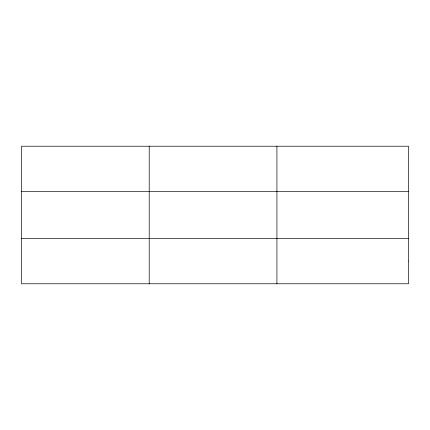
<?xml version="1.0" encoding="UTF-8"?>
<svg xmlns="http://www.w3.org/2000/svg" width="430" height="430" viewBox="0 0 430 430"><rect width="100%" height="100%" fill="white"/><g stroke="black" fill="none" stroke-linecap="round" stroke-linejoin="round"><path stroke-width="0.64" d="M149.21 146.227L149.21 283.773M276.92 146.227L276.92 283.773M21.5 191.619L408.5 191.619M21.5 238.381L408.5 238.381M408.5 261.08L408.5 283.773L21.5 283.773L21.5 146.227L408.5 146.227L408.5 261.08"/></g></svg>
